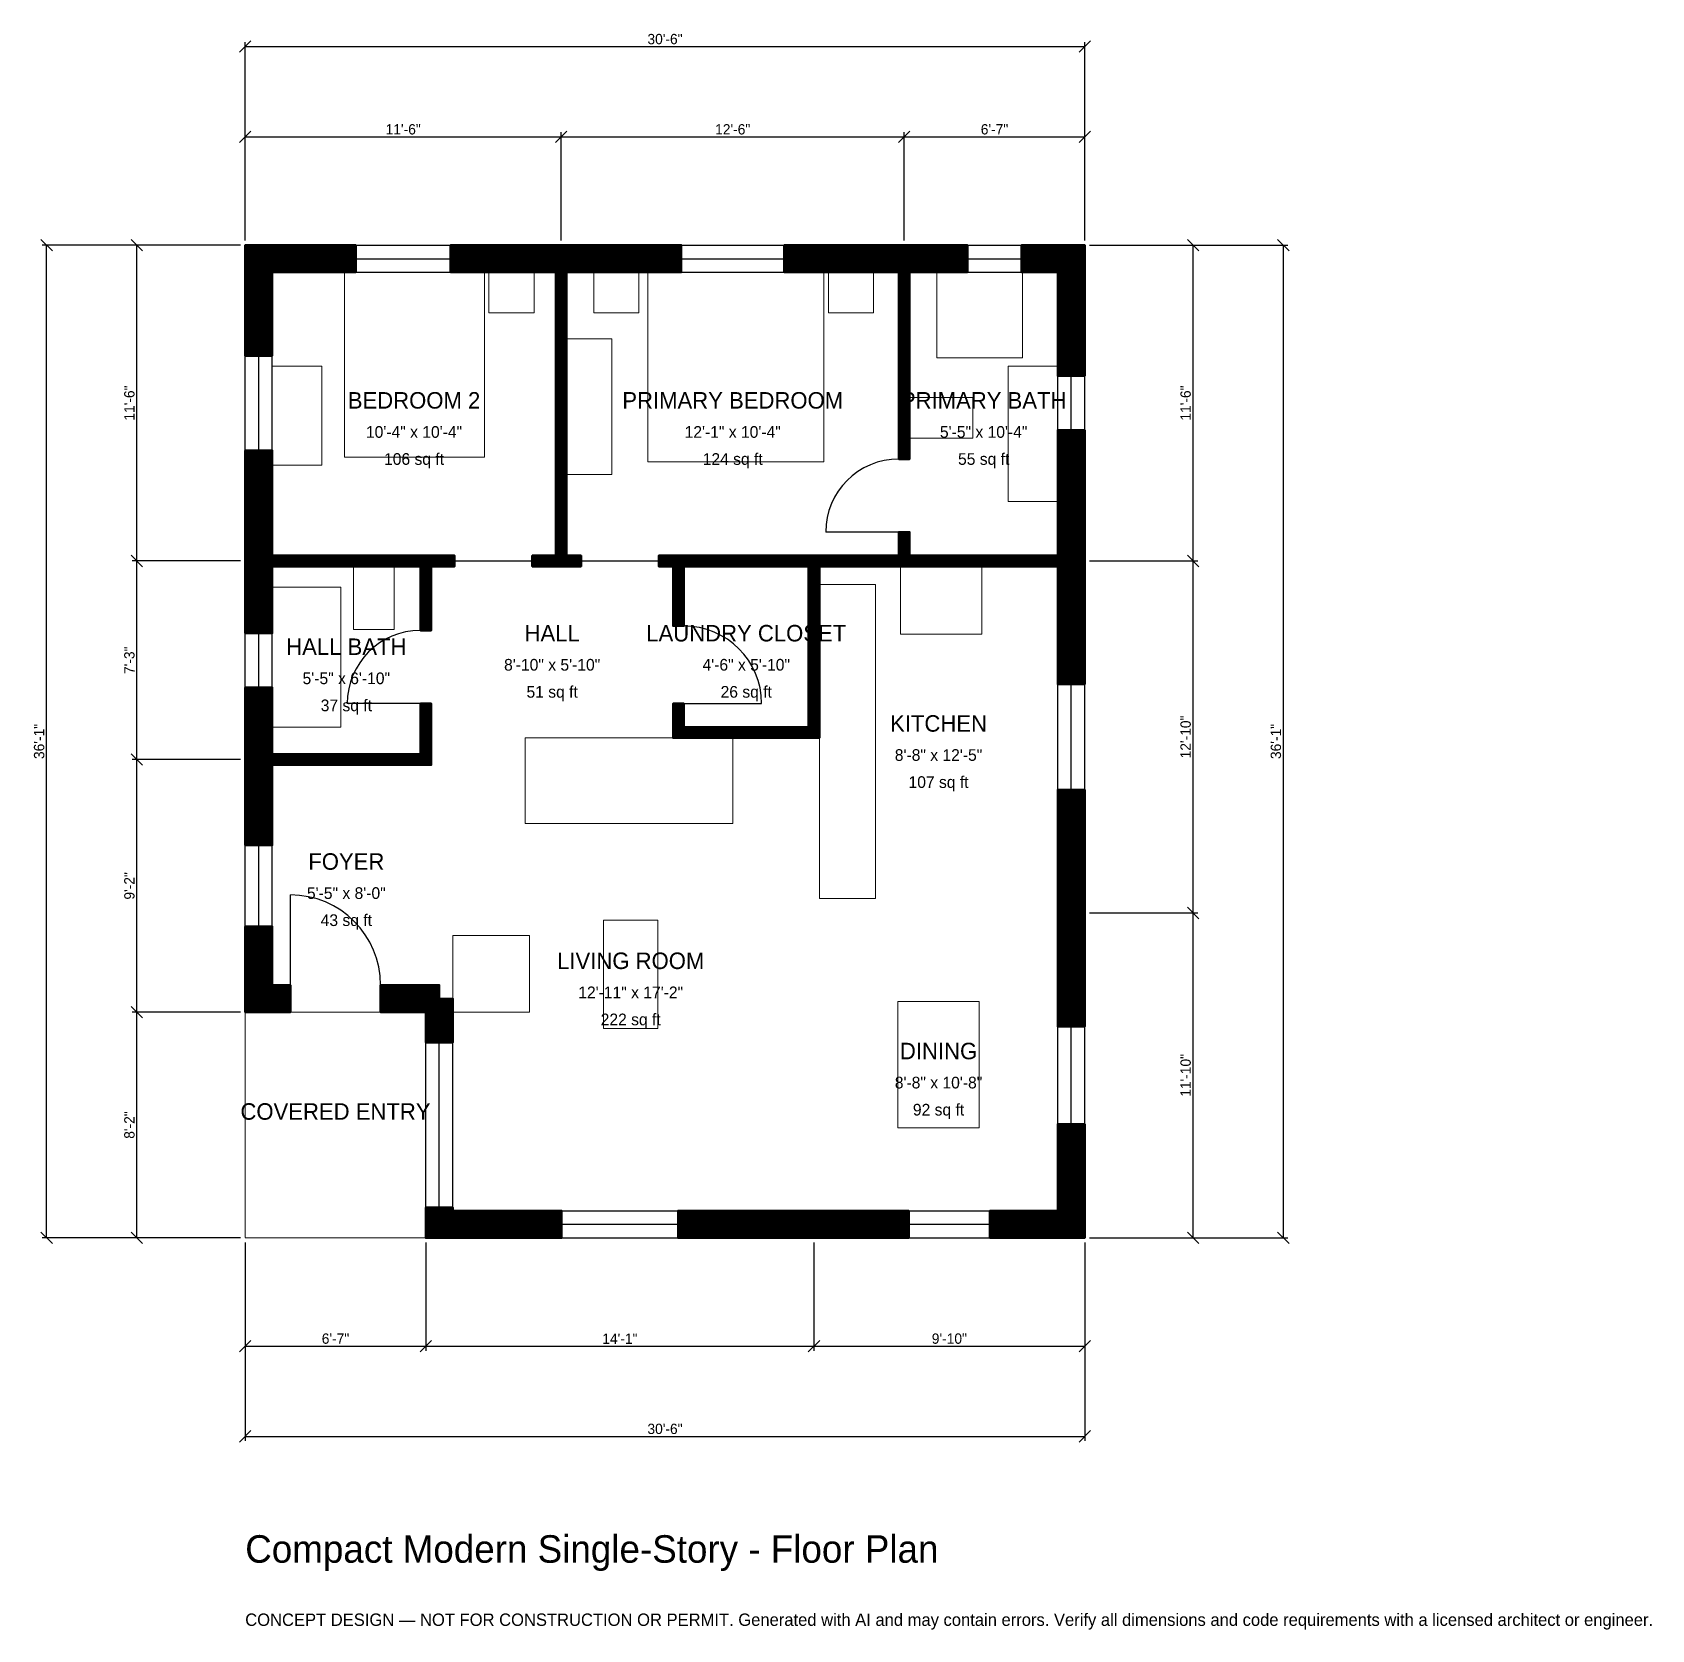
# Model space of a CAD drawing. Header units: inches. Extents: x -93 to 613, y -171 to 526.
import ezdxf
from ezdxf.enums import TextEntityAlignment as Align

# ---------------------------------------------------------------- set-up
doc = ezdxf.new("R2010")
doc.units = ezdxf.units.IN
doc.header["$MEASUREMENT"] = 0
doc.linetypes.add('DASHED', pattern=[0.6, 0.5, -0.1])
for name, color, linetype, lineweight in [('A-ANNO-DIMS', 1, 'Continuous', 13), ('A-ANNO-TEXT', 7, 'Continuous', 18), ('A-AREA-IDEN', 7, 'Continuous', 18), ('A-DOOR', 2, 'Continuous', 25), ('A-FLOR-FIXT', 9, 'Continuous', 13), ('A-FURN', 9, 'Continuous', 13), ('A-GLAZ', 4, 'Continuous', 25), ('A-SITE-PAVE', 8, 'Continuous', 13), ('A-WALL', 7, 'Continuous', 50), ('A-WALL-PATT', 8, 'Continuous', 13)]:
    doc.layers.add(name, color=color, linetype=linetype, lineweight=lineweight)
doc.dimstyles.new('PLAN', dxfattribs={"dimtxt": 4.5, "dimasz": 3, "dimexe": 2, "dimexo": 2, "dimgap": 1, "dimtad": 1, "dimdec": 0, "dimlunit": 4, "dimtsz": 2.5, "dimcen": 2.5, "dimclrd": 1, "dimclre": 1, "dimazin": 3, "dimtfac": 1, "dimtmove": 0, "dimatfit": 3})

msp = doc.modelspace()

# ---------------------------------------------------------------- hatches: boundary and pattern name
at = {"layer": 'A-WALL-PATT'}
h = msp.add_hatch(dxfattribs=at)
h.set_pattern_fill('ANSI31', color=8, scale=0.8)
h.paths.add_polyline_path([(78.7401, 0), (78.7401, 0), (78.7401, 11.811), (78.7402, 11.811), (78.7402, 13.189), (90.5512, 13.189), (90.5512, 11.811), (137.9921, 11.811), (137.9921, 0), (90.5512, 0), (90.5512, 0), (78.7402, 0), (78.7402, 0), (78.7401, 0)])
h.paths.add_polyline_path([(78.7402, 98.4252), (59.0551, 98.4252), (59.0551, 110.2362), (84.6457, 110.2362), (84.6457, 104.3307), (90.5512, 104.3307), (90.5512, 85.2362), (78.7402, 85.2362), (78.7402, 98.4252)])
h.paths.add_polyline_path([(11.811, 98.4252), (11.811, 98.4252), (0, 98.4252), (0, 98.4252), (0, 98.4252), (0, 98.4252), (0, 110.2362), (0, 110.2362), (0, 135.8268), (11.811, 135.8268), (11.811, 110.2362), (19.685, 110.2362), (19.685, 98.4252), (11.811, 98.4252)])
h.paths.add_polyline_path([(0, 202.7559), (0, 206.2992), (0, 206.2992), (0, 211.0236), (0, 211.0236), (0, 214.5669), (0, 240.1575), (11.811, 240.1575), (11.811, 214.5669), (11.811, 211.0236), (76.378, 211.0236), (76.378, 218.1102), (76.378, 222.8346), (76.378, 233.0709), (81.1024, 233.0709), (81.1024, 222.8346), (81.1024, 218.1102), (81.1024, 211.0236), (81.1024, 206.2992), (76.378, 206.2992), (11.811, 206.2992), (11.811, 202.7559), (11.811, 171.2598), (0, 171.2598), (0, 202.7559)])
h.paths.add_polyline_path([(0, 289.3701), (0, 292.9134), (0, 292.9134), (0, 297.6378), (0, 297.6378), (0, 301.1811), (0, 343.5039), (11.811, 343.5039), (11.811, 301.1811), (11.811, 297.6378), (76.378, 297.6378), (81.1024, 297.6378), (91.3386, 297.6378), (91.3386, 292.9134), (81.1024, 292.9134), (81.1024, 264.9606), (76.378, 264.9606), (76.378, 292.9134), (11.811, 292.9134), (11.811, 289.3701), (11.811, 263.7795), (0, 263.7795), (0, 289.3701)])
h.paths.add_polyline_path([(0, 421.2598), (0, 421.2598), (0, 433.0709), (0, 433.0709), (0, 433.0709), (0, 433.0709), (11.811, 433.0709), (11.811, 433.0709), (48.2283, 433.0709), (48.2283, 421.2598), (11.811, 421.2598), (11.811, 384.8425), (0, 384.8425), (0, 421.2598)])
h.paths.add_polyline_path([(131.8898, 433.0709), (135.4331, 433.0709), (135.4331, 433.0709), (140.1575, 433.0709), (140.1575, 433.0709), (143.7008, 433.0709), (190.1575, 433.0709), (190.1575, 421.2598), (143.7008, 421.2598), (140.1575, 421.2598), (140.1575, 297.6378), (146.4567, 297.6378), (146.4567, 292.9134), (140.1575, 292.9134), (135.4331, 292.9134), (125.1969, 292.9134), (125.1969, 297.6378), (135.4331, 297.6378), (135.4331, 421.2598), (131.8898, 421.2598), (89.5669, 421.2598), (89.5669, 433.0709), (131.8898, 433.0709)])
h.paths.add_polyline_path([(281.4961, 433.0709), (285.0394, 433.0709), (285.0394, 433.0709), (289.7638, 433.0709), (289.7638, 433.0709), (293.3071, 433.0709), (314.9606, 433.0709), (314.9606, 421.2598), (293.3071, 421.2598), (289.7638, 421.2598), (289.7638, 339.7638), (285.0394, 339.7638), (285.0394, 421.2598), (281.4961, 421.2598), (235.0394, 421.2598), (235.0394, 433.0709), (281.4961, 433.0709)])
h.paths.add_polyline_path([(354.3307, 433.0709), (354.3307, 433.0709), (366.1417, 433.0709), (366.1417, 433.0709), (366.1418, 433.0709), (366.1418, 421.2598), (366.1417, 421.2598), (366.1417, 375.9843), (354.3307, 375.9843), (354.3307, 421.2598), (338.5827, 421.2598), (338.5827, 433.0709), (354.3307, 433.0709)])
h.paths.add_polyline_path([(366.1417, 301.1811), (366.1417, 297.6378), (366.1418, 297.6378), (366.1418, 292.9134), (366.1417, 292.9134), (366.1417, 289.3701), (366.1417, 241.5354), (354.3307, 241.5354), (354.3307, 289.3701), (354.3307, 292.9134), (289.7638, 292.9134), (285.0394, 292.9134), (250.3937, 292.9134), (250.3937, 222.8346), (250.3937, 218.1102), (245.6693, 218.1102), (191.3386, 218.1102), (186.6142, 218.1102), (186.6142, 222.8346), (186.6142, 233.0709), (191.3386, 233.0709), (191.3386, 222.8346), (245.6693, 222.8346), (245.6693, 292.9134), (191.3386, 292.9134), (191.3386, 266.9291), (186.6142, 266.9291), (186.6142, 292.9134), (180.315, 292.9134), (180.315, 297.6378), (186.6142, 297.6378), (191.3386, 297.6378), (245.6693, 297.6378), (250.3937, 297.6378), (285.0394, 297.6378), (285.0394, 307.874), (289.7638, 307.874), (289.7638, 297.6378), (354.3307, 297.6378), (354.3307, 301.1811), (354.3307, 352.3622), (366.1417, 352.3622), (366.1417, 301.1811)])
h.paths.add_polyline_path([(366.1417, 147.6378), (366.1417, 135.8268), (366.1417, 92.126), (354.3307, 92.126), (354.3307, 135.8268), (354.3307, 147.6378), (354.3307, 195.4724), (366.1417, 195.4724), (366.1417, 147.6378)])
h.paths.add_polyline_path([(366.1417, 11.811), (366.1418, 11.811), (366.1418, 0), (366.1418, 0), (366.1417, 0), (366.1417, 0), (354.3307, 0), (354.3307, 0), (324.8031, 0), (324.8031, 11.811), (354.3307, 11.811), (354.3307, 49.6063), (366.1417, 49.6063), (366.1417, 11.811)])
h.paths.add_polyline_path([(253.937, 0), (242.126, 0), (188.7795, 0), (188.7795, 11.811), (242.126, 11.811), (253.937, 11.811), (289.3701, 11.811), (289.3701, 0), (253.937, 0)])

# ---------------------------------------------------------------- linework, layer by layer
at = {"layer": 'A-DOOR'}
for p, q in [((285.0394, 307.874), (253.1496, 307.874)), ((91.3386, 295.2756), (125.1969, 295.2756)), ((146.4567, 295.2756), (180.315, 295.2756)), ((76.378, 233.0709), (44.4882, 233.0709)), ((191.3386, 233.0709), (225.1969, 233.0709)), ((19.685, 110.2362), (19.685, 149.6063))]:
    msp.add_line(p, q, dxfattribs=at)
for centre, radius, start, end in [((285.0394, 307.874), 31.8898, 90, 180), ((76.378, 233.0709), 31.8898, 90, 180), ((191.3386, 233.0709), 33.8583, 0, 90), ((19.685, 110.2362), 39.3701, 0, 90)]:
    msp.add_arc(centre, radius, start, end, dxfattribs=at)
at = {"layer": 'A-FLOR-FIXT'}
for points in [[(301.5748, 383.8583), (338.9764, 383.8583), (338.9764, 421.2598), (301.5748, 421.2598)], [(332.6772, 321.2598), (354.3307, 321.2598), (354.3307, 380.315), (332.6772, 380.315)], [(289.7638, 348.8189), (317.3228, 348.8189), (317.3228, 366.5354), (289.7638, 366.5354)], [(47.2441, 265.3543), (64.9606, 265.3543), (64.9606, 292.9134), (47.2441, 292.9134)], [(11.811, 222.8346), (41.7323, 222.8346), (41.7323, 283.8583), (11.811, 283.8583)], [(250.3937, 148.0315), (274.8031, 148.0315), (274.8031, 285.0394), (250.3937, 285.0394)]]:
    msp.add_lwpolyline(points, close=True, dxfattribs=at)
at = {"layer": 'A-FURN'}
for points in [[(43.3071, 340.5512), (104.3307, 340.5512), (104.3307, 421.2598), (43.3071, 421.2598)], [(106.2992, 403.5433), (125.9843, 403.5433), (125.9843, 421.2598), (106.2992, 421.2598)], [(151.9685, 403.5433), (171.6535, 403.5433), (171.6535, 421.2598), (151.9685, 421.2598)], [(175.5906, 338.5827), (252.3622, 338.5827), (252.3622, 421.2598), (175.5906, 421.2598)], [(254.3307, 403.5433), (274.0157, 403.5433), (274.0157, 421.2598), (254.3307, 421.2598)], [(140.1575, 333.0709), (159.8425, 333.0709), (159.8425, 392.126), (140.1575, 392.126)], [(11.811, 337.0079), (33.4646, 337.0079), (33.4646, 380.315), (11.811, 380.315)], [(285.8268, 263.3858), (321.2598, 263.3858), (321.2598, 292.9134), (285.8268, 292.9134)], [(122.0472, 180.7087), (212.5984, 180.7087), (212.5984, 218.1102), (122.0472, 218.1102)], [(156.2992, 91.3386), (179.9213, 91.3386), (179.9213, 138.5827), (156.2992, 138.5827)], [(90.5512, 98.4252), (124.0157, 98.4252), (124.0157, 131.8898), (90.5512, 131.8898)], [(284.6457, 48.0315), (320.0787, 48.0315), (320.0787, 103.1496), (284.6457, 103.1496)]]:
    msp.add_lwpolyline(points, close=True, dxfattribs=at)
at = {"layer": 'A-GLAZ'}
for p, q in [((48.2283, 433.0709), (89.5669, 433.0709)), ((190.1575, 433.0709), (235.0394, 433.0709)), ((314.9606, 433.0709), (338.5827, 433.0709)), ((48.2283, 427.1654), (89.5669, 427.1654)), ((190.1575, 427.1654), (235.0394, 427.1654)), ((314.9606, 427.1654), (338.5827, 427.1654)), ((48.2283, 421.2598), (89.5669, 421.2598)), ((190.1575, 421.2598), (235.0394, 421.2598)), ((314.9606, 421.2598), (338.5827, 421.2598)), ((0, 343.5039), (0, 384.8425)), ((5.9055, 343.5039), (5.9055, 384.8425)), ((11.811, 343.5039), (11.811, 384.8425)), ((354.3307, 352.3622), (354.3307, 375.9843)), ((360.2362, 352.3622), (360.2362, 375.9843)), ((366.1417, 352.3622), (366.1417, 375.9843)), ((0, 240.1575), (0, 263.7795)), ((5.9055, 240.1575), (5.9055, 263.7795)), ((11.811, 240.1575), (11.811, 263.7795)), ((354.3307, 195.4724), (354.3307, 241.5354)), ((360.2362, 195.4724), (360.2362, 241.5354)), ((366.1417, 195.4724), (366.1417, 241.5354)), ((0, 135.8268), (0, 171.2598)), ((5.9055, 135.8268), (5.9055, 171.2598)), ((11.811, 135.8268), (11.811, 171.2598)), ((354.3307, 49.6063), (354.3307, 92.126)), ((360.2362, 49.6063), (360.2362, 92.126)), ((366.1417, 49.6063), (366.1417, 92.126)), ((78.7402, 13.189), (78.7402, 85.2362)), ((84.6457, 13.189), (84.6457, 85.2362)), ((90.5512, 13.189), (90.5512, 85.2362)), ((137.9921, 11.811), (188.7795, 11.811)), ((289.3701, 11.811), (324.8031, 11.811)), ((137.9921, 5.9055), (188.7795, 5.9055)), ((137.9921, 0), (188.7795, 0)), ((289.3701, 5.9055), (324.8031, 5.9055)), ((289.3701, 0), (324.8031, 0))]:
    msp.add_line(p, q, dxfattribs=at)
at = {"layer": 'A-SITE-PAVE', "linetype": 'DASHED'}
msp.add_lwpolyline([(0, 0), (78.7402, 0), (78.7402, 98.4252), (0, 98.4252)], close=True, dxfattribs=at)
at = {"layer": 'A-WALL'}
for points in [[(0, 421.2598), (0, 421.2598), (0, 433.0709), (0, 433.0709), (0, 433.0709), (0, 433.0709), (11.811, 433.0709), (11.811, 433.0709), (48.2283, 433.0709), (48.2283, 421.2598), (11.811, 421.2598), (11.811, 384.8425), (0, 384.8425), (0, 421.2598)], [(131.8898, 433.0709), (135.4331, 433.0709), (135.4331, 433.0709), (140.1575, 433.0709), (140.1575, 433.0709), (143.7008, 433.0709), (190.1575, 433.0709), (190.1575, 421.2598), (143.7008, 421.2598), (140.1575, 421.2598), (140.1575, 297.6378), (146.4567, 297.6378), (146.4567, 292.9134), (140.1575, 292.9134), (135.4331, 292.9134), (125.1969, 292.9134), (125.1969, 297.6378), (135.4331, 297.6378), (135.4331, 421.2598), (131.8898, 421.2598), (89.5669, 421.2598), (89.5669, 433.0709), (131.8898, 433.0709)], [(281.4961, 433.0709), (285.0394, 433.0709), (285.0394, 433.0709), (289.7638, 433.0709), (289.7638, 433.0709), (293.3071, 433.0709), (314.9606, 433.0709), (314.9606, 421.2598), (293.3071, 421.2598), (289.7638, 421.2598), (289.7638, 339.7638), (285.0394, 339.7638), (285.0394, 421.2598), (281.4961, 421.2598), (235.0394, 421.2598), (235.0394, 433.0709), (281.4961, 433.0709)], [(354.3307, 433.0709), (354.3307, 433.0709), (366.1417, 433.0709), (366.1417, 433.0709), (366.1418, 433.0709), (366.1418, 421.2598), (366.1417, 421.2598), (366.1417, 375.9843), (354.3307, 375.9843), (354.3307, 421.2598), (338.5827, 421.2598), (338.5827, 433.0709), (354.3307, 433.0709)], [(366.1417, 301.1811), (366.1417, 297.6378), (366.1418, 297.6378), (366.1418, 292.9134), (366.1417, 292.9134), (366.1417, 289.3701), (366.1417, 241.5354), (354.3307, 241.5354), (354.3307, 289.3701), (354.3307, 292.9134), (289.7638, 292.9134), (285.0394, 292.9134), (250.3937, 292.9134), (250.3937, 222.8346), (250.3937, 218.1102), (245.6693, 218.1102), (191.3386, 218.1102), (186.6142, 218.1102), (186.6142, 222.8346), (186.6142, 233.0709), (191.3386, 233.0709), (191.3386, 222.8346), (245.6693, 222.8346), (245.6693, 292.9134), (191.3386, 292.9134), (191.3386, 266.9291), (186.6142, 266.9291), (186.6142, 292.9134), (180.315, 292.9134), (180.315, 297.6378), (186.6142, 297.6378), (191.3386, 297.6378), (245.6693, 297.6378), (250.3937, 297.6378), (285.0394, 297.6378), (285.0394, 307.874), (289.7638, 307.874), (289.7638, 297.6378), (354.3307, 297.6378), (354.3307, 301.1811), (354.3307, 352.3622), (366.1417, 352.3622), (366.1417, 301.1811)], [(0, 289.3701), (0, 292.9134), (0, 292.9134), (0, 297.6378), (0, 297.6378), (0, 301.1811), (0, 343.5039), (11.811, 343.5039), (11.811, 301.1811), (11.811, 297.6378), (76.378, 297.6378), (81.1024, 297.6378), (91.3386, 297.6378), (91.3386, 292.9134), (81.1024, 292.9134), (81.1024, 264.9606), (76.378, 264.9606), (76.378, 292.9134), (11.811, 292.9134), (11.811, 289.3701), (11.811, 263.7795), (0, 263.7795), (0, 289.3701)], [(0, 202.7559), (0, 206.2992), (0, 206.2992), (0, 211.0236), (0, 211.0236), (0, 214.5669), (0, 240.1575), (11.811, 240.1575), (11.811, 214.5669), (11.811, 211.0236), (76.378, 211.0236), (76.378, 218.1102), (76.378, 222.8346), (76.378, 233.0709), (81.1024, 233.0709), (81.1024, 222.8346), (81.1024, 218.1102), (81.1024, 211.0236), (81.1024, 206.2992), (76.378, 206.2992), (11.811, 206.2992), (11.811, 202.7559), (11.811, 171.2598), (0, 171.2598), (0, 202.7559)], [(366.1417, 147.6378), (366.1417, 135.8268), (366.1417, 92.126), (354.3307, 92.126), (354.3307, 135.8268), (354.3307, 147.6378), (354.3307, 195.4724), (366.1417, 195.4724), (366.1417, 147.6378)], [(11.811, 98.4252), (11.811, 98.4252), (0, 98.4252), (0, 98.4252), (0, 98.4252), (0, 98.4252), (0, 110.2362), (0, 110.2362), (0, 135.8268), (11.811, 135.8268), (11.811, 110.2362), (19.685, 110.2362), (19.685, 98.4252), (11.811, 98.4252)], [(78.7402, 98.4252), (59.0551, 98.4252), (59.0551, 110.2362), (84.6457, 110.2362), (84.6457, 104.3307), (90.5512, 104.3307), (90.5512, 85.2362), (78.7402, 85.2362), (78.7402, 98.4252)], [(366.1417, 11.811), (366.1418, 11.811), (366.1418, 0), (366.1418, 0), (366.1417, 0), (366.1417, 0), (354.3307, 0), (354.3307, 0), (324.8031, 0), (324.8031, 11.811), (354.3307, 11.811), (354.3307, 49.6063), (366.1417, 49.6063), (366.1417, 11.811)], [(78.7401, 0), (78.7401, 0), (78.7401, 11.811), (78.7402, 11.811), (78.7402, 13.189), (90.5512, 13.189), (90.5512, 11.811), (137.9921, 11.811), (137.9921, 0), (90.5512, 0), (90.5512, 0), (78.7402, 0), (78.7402, 0), (78.7401, 0)], [(253.937, 0), (242.126, 0), (188.7795, 0), (188.7795, 11.811), (242.126, 11.811), (253.937, 11.811), (289.3701, 11.811), (289.3701, 0), (253.937, 0)]]:
    msp.add_lwpolyline(points, close=True, dxfattribs=at)

# ---------------------------------------------------------------- texts
at = {"layer": 'A-ANNO-TEXT'}
for s, height, p in [('Compact Modern Single-Story - Floor Plan', 12, (0, -141.7323)), ('CONCEPT DESIGN — NOT FOR CONSTRUCTION OR PERMIT. Generated with AI and may contain errors. Verify all dimensions and code requirements with a licensed architect or engineer.', 5.4, (0, -169.2913))]:
    msp.add_text(s, height=height, dxfattribs=at).set_placement(p)
at = {"layer": 'A-AREA-IDEN'}
for s, height, p in [('BEDROOM 2', 7.2, (73.622, 365.3543)), ('PRIMARY BEDROOM', 7.2, (212.5984, 365.3543)), ('PRIMARY BATH', 7.2, (322.0472, 365.3543)), ('10\'-4" x 10\'-4"', 5.1, (73.622, 351.5748)), ('12\'-1" x 10\'-4"', 5.1, (212.5984, 351.5748)), ('5\'-5" x 10\'-4"', 5.1, (322.0472, 351.5748)), ('106 sq ft', 5.1, (73.622, 339.7638)), ('124 sq ft', 5.1, (212.5984, 339.7638)), ('55 sq ft', 5.1, (322.0472, 339.7638)), ('HALL BATH', 7.2, (44.0945, 257.874)), ('HALL', 7.2, (133.8583, 263.7795)), ('LAUNDRY CLOSET', 7.2, (218.5039, 263.7795)), ('8\'-10" x 5\'-10"', 5.1, (133.8583, 250)), ('4\'-6" x 5\'-10"', 5.1, (218.5039, 250)), ('5\'-5" x 6\'-10"', 5.1, (44.0945, 244.0945)), ('51 sq ft', 5.1, (133.8583, 238.189)), ('26 sq ft', 5.1, (218.5039, 238.189)), ('37 sq ft', 5.1, (44.0945, 232.2835)), ('KITCHEN', 7.2, (302.3622, 224.4094)), ('8\'-8" x 12\'-5"', 5.1, (302.3622, 210.6299)), ('107 sq ft', 5.1, (302.3622, 198.8189)), ('FOYER', 7.2, (44.0945, 164.1732)), ('5\'-5" x 8\'-0"', 5.1, (44.0945, 150.3937)), ('43 sq ft', 5.1, (44.0945, 138.5827)), ('LIVING ROOM', 7.2, (168.1102, 120.8661)), ('12\'-11" x 17\'-2"', 5.1, (168.1102, 107.0866)), ('222 sq ft', 5.1, (168.1102, 95.2756)), ('DINING', 7.2, (302.3622, 81.4961)), ('8\'-8" x 10\'-8"', 5.1, (302.3622, 67.7165)), ('COVERED ENTRY', 7.2, (39.3701, 55.1181)), ('92 sq ft', 5.1, (302.3622, 55.9055))]:
    msp.add_text(s, height=height, dxfattribs=at).set_placement(p, align=Align.MIDDLE_CENTER)

# ---------------------------------------------------------------- dimensions: what is measured, and where the dimension line sits
at = {"layer": 'A-ANNO-DIMS'}
for base, p1, p2, text in [((0, 519.685), (0, 433.0709), (366.1417, 433.0709), '30\'-6"'), ((0, 480.315), (0, 433.0709), (137.7953, 433.0709), '11\'-6"'), ((137.7953, 480.315), (137.7953, 433.0709), (287.4016, 433.0709), '12\'-6"'), ((287.4016, 480.315), (287.4016, 433.0709), (366.1417, 433.0709), '6\'-7"'), ((0, -47.2441), (0, 0), (78.7402, 0), '6\'-7"'), ((0, -86.6142), (0, 0), (366.1417, 0), '30\'-6"'), ((78.7402, -47.2441), (78.7402, 0), (248.0315, 0), '14\'-1"'), ((248.0315, -47.2441), (248.0315, 0), (366.1417, 0), '9\'-10"')]:
    msp.add_linear_dim(base=base, p1=p1, p2=p2, text=text, dimstyle='PLAN', dxfattribs=at).render()
for base, p1, p2, text in [((-86.6142, 0), (0, 0), (0, 433.0709), '36\'-1"'), ((-47.2441, 295.2756), (0, 295.2756), (0, 433.0709), '11\'-6"'), ((413.3858, 295.2756), (366.1417, 295.2756), (366.1417, 433.0709), '11\'-6"'), ((452.7559, 0), (366.1417, 0), (366.1417, 433.0709), '36\'-1"'), ((-47.2441, 208.6614), (0, 208.6614), (0, 295.2756), '7\'-3"'), ((413.3858, 141.7323), (366.1417, 141.7323), (366.1417, 295.2756), '12\'-10"'), ((-47.2441, 98.4252), (0, 98.4252), (0, 208.6614), '9\'-2"'), ((413.3858, 0), (366.1417, 0), (366.1417, 141.7323), '11\'-10"'), ((-47.2441, 0), (0, 0), (0, 98.4252), '8\'-2"')]:
    msp.add_linear_dim(base=base, p1=p1, p2=p2, angle=90, text=text, dimstyle='PLAN', dxfattribs=at).render()

doc.saveas('drawing.dxf')
